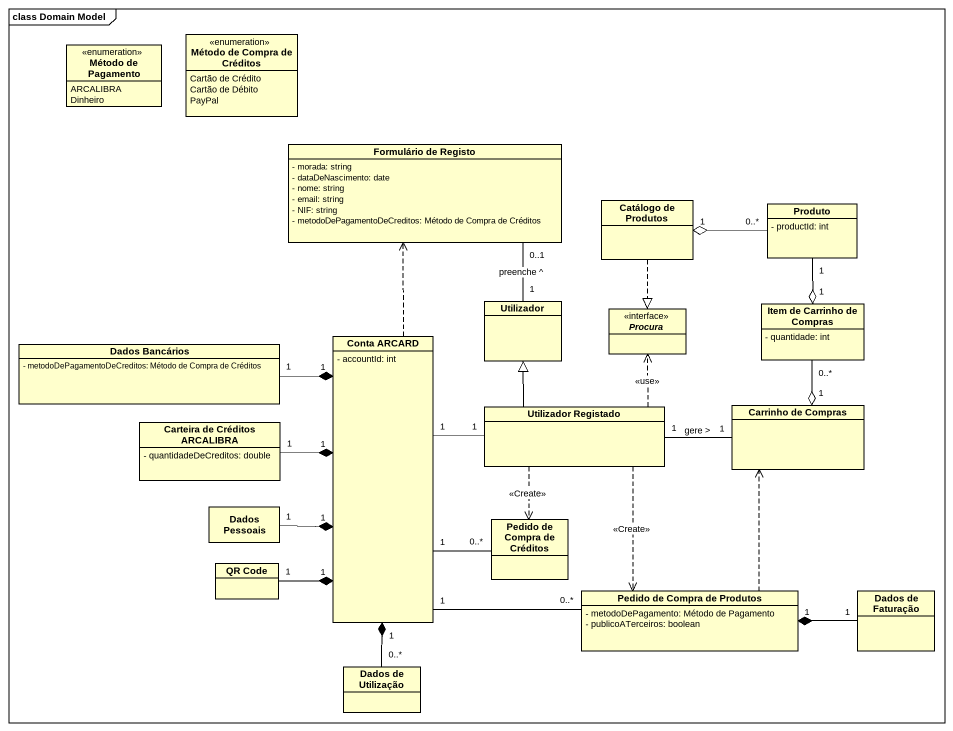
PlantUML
@startuml
mainframe class Domain Model
hide circle
hide empty members
skinparam classAttributeIconSize 0
enum "Método de Pagamento" as Método_de_Pagamento {
  ARCALIBRA
  Dinheiro
}
enum "Método de Compra de Créditos" as Método_de_Compra_de_Créditos {
  Cartão de Crédito
  Cartão de Débito
  PayPal
}
class "Formulário de Registo" as Formulário_de_Registo {
  - morada: string
  - dataDeNascimento: date
  - nome: string
  - email: string
  - NIF: string
  - metodoDePagamentoDeCreditos: Método de Compra de Créditos
}
class "Catálogo de Produtos" as Catálogo_de_Produtos
class Produto {
  - productId: int
}
class "Conta ARCARD" as Conta_ARCARD {
  - accountId: int
}
class Utilizador
interface Procura
class "Item de Carrinho de Compras" as Item_de_Carrinho_de_Compras {
  - quantidade: int
}
class "Dados Bancários" as Dados_Bancários {
  - metodoDePagamentoDeCreditos: Método de Compra de Créditos
}
class "Utilizador Registado" as Utilizador_Registado
class "Carrinho de Compras" as Carrinho_de_Compras
class "Carteira de Créditos ARCALIBRA" as Carteira_de_Créditos {
  - quantidadeDeCreditos: double
}
class "Dados Pessoais" as Dados_Pessoais
class "Pedido de Compra de Créditos" as Pedido_de_Compra_de_Créditos
class "QR Code" as QR_Code
class "Pedido de Compra de Produtos" as Pedido_de_Compra_de_Produtos {
  - metodoDePagamento: Método de Pagamento
  - publicoATerceiros: boolean
}
class "Dados de Faturação" as Dados_de_Faturação
class "Dados de Utilização" as Dados_de_Utilização
Formulário_de_Registo "0..1" -- "1" Utilizador : preenche ^
Catálogo_de_Produtos ..|> Procura
Produto "0..*" -left-o "1" Catálogo_de_Produtos
Produto "1" --o "1" Item_de_Carrinho_de_Compras
Conta_ARCARD .up.> Formulário_de_Registo
Conta_ARCARD "1" -right- "1" Utilizador_Registado
Conta_ARCARD "1" -right- "0..*" Pedido_de_Compra_de_Créditos
Conta_ARCARD "1" -right- "0..*" Pedido_de_Compra_de_Produtos
Item_de_Carrinho_de_Compras "0..*" --o "1" Carrinho_de_Compras
Dados_Bancários "1" -right-* "1" Conta_ARCARD
Utilizador_Registado -up-|> Utilizador
Utilizador_Registado .up.> Procura : <<use>>
Utilizador_Registado "1" -right- "1" Carrinho_de_Compras : gere >
Utilizador_Registado ..> Pedido_de_Compra_de_Créditos : <<Create>>
Utilizador_Registado ..> Pedido_de_Compra_de_Produtos : <<Create>>
Carteira_de_Créditos "1" -right-* "1" Conta_ARCARD
Dados_Pessoais "1" -right-* "1" Conta_ARCARD
QR_Code "1" -up-* "1" Conta_ARCARD
Pedido_de_Compra_de_Produtos .up.> Carrinho_de_Compras
Dados_de_Faturação "1" -left-* "1" Pedido_de_Compra_de_Produtos
Dados_de_Utilização "0..*" -up-* "1" Conta_ARCARD
@enduml
